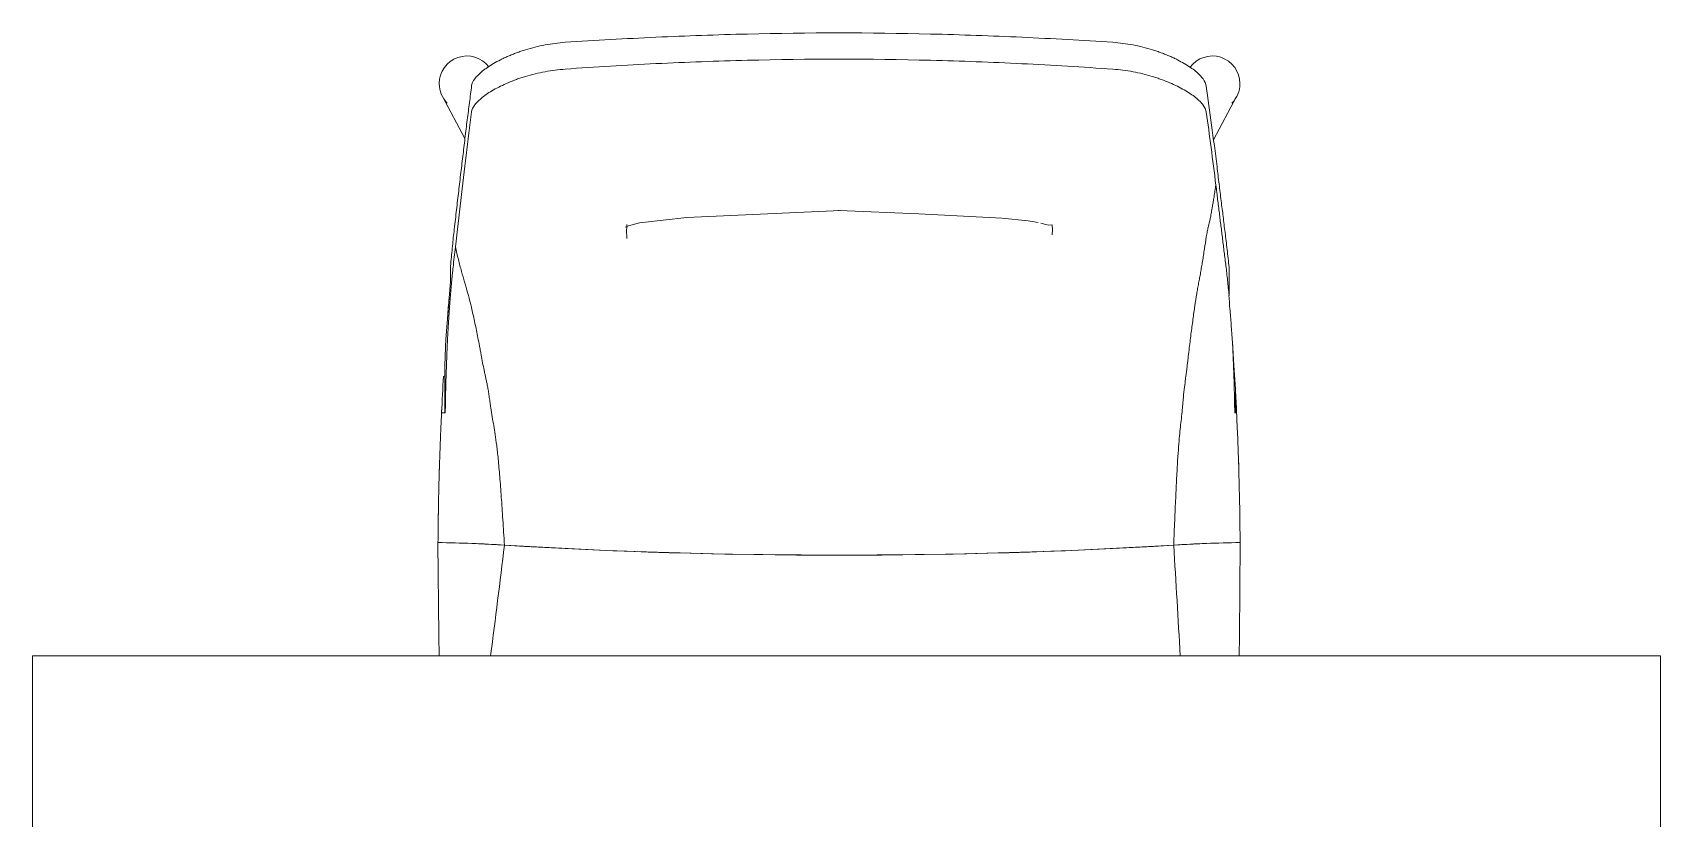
# Model space of a CAD drawing. Header units: millimetres. Extents: x 586.5 to 618.3, y 239.1 to 272.6.
# Drawn here: x 595.176 to 596.176, y 266.83 to 267.314 of the extents above; entities that cross this region are included whole.
import ezdxf

# ---------------------------------------------------------------- set-up
doc = ezdxf.new("R2010")
doc.units = ezdxf.units.MM
doc.header["$LTSCALE"] = 75
doc.layers.add('A Mobiliário LRZ', color=253, linetype='Continuous', lineweight=9)

msp = doc.modelspace()

# ---------------------------------------------------------------- linework, layer by layer
at = {"layer": 'A Mobiliário LRZ'}
for p, q in [((595.4414, 267.2484), (595.4276, 267.2741)), ((595.9154, 267.2741), (595.9013, 267.2476)), ((595.6724, 267.2042), (595.5778, 267.1999)), ((595.6712, 267.2042), (595.6707, 267.2042)), ((595.7202, 267.202), (595.6712, 267.2042)), ((595.7713, 267.1995), (595.7202, 267.202)), ((595.5407, 267.1941), (595.5399, 267.1938)), ((595.5418, 267.1946), (595.5407, 267.1941)), ((595.5408, 267.1935), (595.5407, 267.1922)), ((595.5409, 267.187), (595.5407, 267.1922)), ((595.5409, 267.1953), (595.5408, 267.1935)), ((595.5409, 267.1955), (595.5409, 267.1953)), ((595.5434, 267.1952), (595.5418, 267.1946)), ((595.5486, 267.1965), (595.5434, 267.1952)), ((595.5778, 267.1999), (595.5486, 267.1965)), ((595.7873, 267.1978), (595.7713, 267.1995)), ((595.7935, 267.1967), (595.7873, 267.1978)), ((595.7982, 267.1956), (595.7952, 267.1963)), ((595.8, 267.1951), (595.7982, 267.1956)), ((595.8022, 267.1953), (595.8, 267.1951)), ((595.8023, 267.1922), (595.8022, 267.1953)), ((595.8023, 267.1922), (595.8022, 267.1891)), ((595.431, 267.1427), (595.4325, 267.1605)), ((595.4325, 267.1605), (595.4325, 267.1699)), ((595.9108, 267.1692), (595.9108, 267.1519)), ((595.4297, 267.1248), (595.431, 267.1427)), ((595.9138, 267.1088), (595.9129, 267.1234)), ((595.429, 267.0797), (595.429, 267.1024)), ((595.9147, 267.0943), (595.9138, 267.1088)), ((595.9147, 267.0943), (595.9147, 267.0797)), ((595.4293, 267.0797), (595.427, 267.0797)), ((595.9154, 267.0797), (595.9143, 267.0797)), ((595.4248, 267), (595.4456, 266.9994)), ((595.4248, 267), (595.4253, 266.9427)), ((595.4248, 267), (595.4248, 266.9988)), ((595.4248, 266.9988), (595.4248, 266.9977)), ((595.4456, 266.9994), (595.4657, 266.9984)), ((595.4657, 266.9984), (595.5322, 266.995)), ((595.5322, 266.995), (595.6011, 266.9929)), ((595.6011, 266.9929), (595.6712, 266.9922)), ((595.6712, 266.9922), (595.7414, 266.9929)), ((595.7414, 266.9929), (595.8103, 266.995)), ((595.8103, 266.995), (595.8768, 266.9984)), ((595.8768, 266.9984), (595.8968, 266.9994)), ((595.8969, 266.9994), (595.9176, 267)), ((595.9172, 266.9427), (595.9176, 267)), ((595.9176, 266.9988), (595.9176, 267)), ((595.9176, 266.9977), (595.9176, 266.9988)), ((595.4253, 266.9427), (595.4256, 266.9304)), ((595.4253, 266.9416), (595.4253, 266.9427)), ((595.9169, 266.9304), (595.9172, 266.9427)), ((595.9172, 266.9427), (595.9172, 266.9416)), ((595.1758, 266.9304), (595.1758, 264.7304)), ((596.1758, 266.9304), (595.1758, 266.9304)), ((596.1758, 264.7304), (596.1758, 266.9304))]:
    msp.add_line(p, q, dxfattribs=at)
for centre, radius, start, end in [((595.4426, 267.2821), 0.017, 37.5087, 180), ((595.9005, 267.2821), 0.017, 0, 144.1289), ((595.4426, 267.2821), 0.017, 180, 225), ((595.9005, 267.2821), 0.017, 315, 0), ((595.924, 267.2248), 0.074, 259.653, 259.7774), ((597.4051, 266.9856), 1.9803, 176.6267, 177.2757), ((595.406, 267.1567), 0.059, 292.1782, 292.9531), ((593.9374, 266.9856), 1.9803, 2.7243, 3.1475)]:
    msp.add_arc(centre, radius, start, end, dxfattribs=at)
for centre, major_axis, start_param, end_param in [((595.4106, 266.9785), (0.1434, 0), 1.1764, 1.47105), ((595.6712, 267.0727), (0.5341, 0), 4.31731, 5.10747), ((595.9319, 266.9785), (0.1434, 0), 1.67055, 1.96519)]:
    msp.add_ellipse(centre, major_axis=major_axis, ratio=0.15072, start_param=start_param, end_param=end_param, dxfattribs=at)
for points, knots in [([(595.503, 267.3075), (595.5215, 267.3087), (595.5587, 267.3108), (595.6336, 267.3135), (595.7088, 267.3135), (595.7836, 267.3108), (595.8208, 267.3087), (595.8394, 267.3075)], [-1, -1, -1, -1, -0.83333, -0.66667, -0.33333, -0.16667, 0, 0, 0, 0]), ([(595.4455, 267.2807), (595.4457, 267.2821), (595.447, 267.285), (595.4509, 267.2889), (595.4552, 267.2921), (595.4589, 267.2945), (595.4625, 267.2964), (595.4655, 267.2979), (595.4679, 267.299), (595.4705, 267.3), (595.4731, 267.3011), (595.4758, 267.302), (595.4796, 267.3032), (595.4845, 267.3046), (595.4926, 267.3064), (595.4988, 267.3072), (595.503, 267.3075)], [-1, -1, -1, -1, -0.85714, -0.71429, -0.64286, -0.57143, -0.5, -0.46429, -0.42857, -0.39286, -0.35714, -0.32143, -0.28571, -0.21429, -0.14286, 0, 0, 0, 0]), ([(595.8394, 267.3075), (595.8435, 267.3072), (595.8498, 267.3064), (595.8579, 267.3046), (595.8628, 267.3032), (595.8665, 267.302), (595.8692, 267.3011), (595.8718, 267.3), (595.8744, 267.299), (595.8768, 267.2979), (595.8798, 267.2964), (595.8834, 267.2944), (595.8871, 267.2921), (595.8914, 267.2889), (595.8953, 267.2849), (595.8966, 267.282), (595.8968, 267.2806)], [-1, -1, -1, -1, -0.85714, -0.78571, -0.71429, -0.67857, -0.64286, -0.60714, -0.57143, -0.53571, -0.5, -0.42857, -0.35714, -0.28571, -0.14286, 0, 0, 0, 0]), ([(595.503, 267.291), (595.4989, 267.2907), (595.4926, 267.2899), (595.4845, 267.2882), (595.4796, 267.2868), (595.4758, 267.2857), (595.4722, 267.2844), (595.4679, 267.2827), (595.4632, 267.2805), (595.4589, 267.2783), (595.4551, 267.276), (595.4509, 267.2728), (595.447, 267.269), (595.4457, 267.2661), (595.4455, 267.2647)], [-1, -1, -1, -1, -0.85714, -0.78571, -0.71429, -0.67857, -0.64286, -0.57143, -0.5, -0.42857, -0.35714, -0.28571, -0.14286, 0, 0, 0, 0]), ([(595.8394, 267.291), (595.8208, 267.2923), (595.7836, 267.2946), (595.7088, 267.2974), (595.6336, 267.2974), (595.5587, 267.2946), (595.5215, 267.2924), (595.503, 267.291)], [-1, -1, -1, -1, -0.83333, -0.66667, -0.33333, -0.16667, 0, 0, 0, 0]), ([(595.8968, 267.2646), (595.8966, 267.266), (595.8953, 267.2689), (595.8914, 267.2728), (595.8871, 267.2759), (595.8834, 267.2782), (595.8791, 267.2805), (595.8744, 267.2827), (595.8701, 267.2844), (595.8665, 267.2856), (595.8627, 267.2868), (595.8579, 267.2882), (595.8498, 267.2899), (595.8435, 267.2907), (595.8394, 267.291)], [-1, -1, -1, -1, -0.85714, -0.71429, -0.64286, -0.57143, -0.5, -0.42857, -0.35714, -0.32143, -0.28571, -0.21429, -0.14286, 0, 0, 0, 0]), ([(595.9034, 267.231), (595.9038, 267.2274), (595.9045, 267.2221), (595.9053, 267.2152), (595.9059, 267.2101), (595.9066, 267.2052), (595.9072, 267.2004), (595.9077, 267.1956), (595.9084, 267.1906), (595.909, 267.1854), (595.9098, 267.1784), (595.9104, 267.1729), (595.9108, 267.1692)], [-1, -1, -1, -1, -0.83333, -0.75, -0.66667, -0.58333, -0.5, -0.41667, -0.33333, -0.25, -0.16667, 0, 0, 0, 0]), ([(595.9027, 267.2197), (595.9025, 267.2186), (595.9021, 267.2162), (595.9014, 267.2114), (595.9006, 267.2066), (595.8998, 267.2021), (595.899, 267.1982), (595.8982, 267.1949), (595.8974, 267.1912), (595.8966, 267.1869), (595.8959, 267.1818), (595.8951, 267.1767), (595.8945, 267.1729), (595.8939, 267.1694), (595.8933, 267.1659), (595.8927, 267.1626), (595.8921, 267.1595), (595.8915, 267.1563), (595.8907, 267.1518), (595.89, 267.1468), (595.8892, 267.1415), (595.8886, 267.1371), (595.888, 267.1326), (595.8874, 267.1282), (595.8868, 267.1234), (595.8862, 267.1184), (595.8857, 267.1138), (595.8853, 267.1106), (595.885, 267.1083), (595.8848, 267.106), (595.8845, 267.1041), (595.8842, 267.102), (595.8838, 267.0988), (595.8832, 267.0942), (595.8827, 267.0889), (595.8823, 267.0847), (595.882, 267.0808), (595.8815, 267.0763), (595.8809, 267.0711), (595.8803, 267.0657), (595.8798, 267.0592), (595.8792, 267.0508), (595.8786, 267.0398), (595.878, 267.0275), (595.8774, 267.0138), (595.877, 267.0037), (595.8768, 266.9984)], [-1, -1, -1, -1, -0.97727, -0.95455, -0.90909, -0.88636, -0.86364, -0.81818, -0.79545, -0.77273, -0.72727, -0.70455, -0.68182, -0.65909, -0.63636, -0.61364, -0.59091, -0.56818, -0.54545, -0.5, -0.47727, -0.45455, -0.43182, -0.40909, -0.38636, -0.36364, -0.34091, -0.32955, -0.31818, -0.30682, -0.29545, -0.28409, -0.27273, -0.25, -0.22727, -0.21591, -0.20455, -0.18182, -0.15909, -0.13636, -0.11364, -0.09091, -0.06818, -0.04545, -0.02273, 0, 0, 0, 0]), ([(595.9108, 267.1519), (595.9105, 267.1551), (595.91, 267.1597), (595.9094, 267.1657), (595.9089, 267.1701), (595.9083, 267.1743), (595.9078, 267.1785), (595.9073, 267.1826), (595.9068, 267.1867), (595.9063, 267.1907), (595.9058, 267.1946), (595.9053, 267.1985), (595.9049, 267.2025), (595.9043, 267.2067), (595.9036, 267.2124), (595.9031, 267.2167), (595.9027, 267.2197)], [-1, -1, -1, -1, -0.875, -0.8125, -0.75, -0.6875, -0.625, -0.5625, -0.5, -0.4375, -0.375, -0.3125, -0.25, -0.1875, -0.125, 0, 0, 0, 0]), ([(595.4355, 267.1817), (595.4353, 267.1795), (595.4348, 267.1754), (595.4342, 267.1702), (595.4338, 267.1661), (595.4335, 267.1632), (595.4332, 267.1602), (595.4329, 267.1571), (595.4327, 267.1539), (595.4324, 267.1507), (595.4321, 267.1473), (595.4318, 267.1436), (595.4316, 267.1395), (595.4313, 267.1353), (595.431, 267.1308), (595.4308, 267.1268), (595.4306, 267.1235), (595.4305, 267.1201), (595.4303, 267.1157), (595.4301, 267.1101), (595.4299, 267.1044), (595.4297, 267.0985), (595.4295, 267.0904), (595.4294, 267.0841), (595.4293, 267.0797)], [-1, -1, -1, -1, -0.91667, -0.83333, -0.79167, -0.75, -0.70833, -0.66667, -0.625, -0.58333, -0.54167, -0.5, -0.45833, -0.41667, -0.375, -0.33333, -0.3125, -0.29167, -0.25, -0.20833, -0.16667, -0.125, -0.08333, 0, 0, 0, 0]), ([(595.4657, 266.9984), (595.4653, 267.0039), (595.4647, 267.0142), (595.4637, 267.0282), (595.463, 267.0386), (595.4623, 267.0462), (595.4617, 267.0531), (595.4609, 267.0601), (595.46, 267.0665), (595.4591, 267.0719), (595.4581, 267.0772), (595.4574, 267.0819), (595.4568, 267.0859), (595.4564, 267.0892), (595.4559, 267.0924), (595.4554, 267.0954), (595.4549, 267.0982), (595.4543, 267.1007), (595.4539, 267.1029), (595.4532, 267.1055), (595.4525, 267.1093), (595.4517, 267.1134), (595.4511, 267.117), (595.4504, 267.1206), (595.4496, 267.1247), (595.4487, 267.1293), (595.4478, 267.1338), (595.4468, 267.1383), (595.4459, 267.1425), (595.4446, 267.1478), (595.443, 267.1538), (595.4412, 267.1599), (595.4396, 267.1655), (595.4383, 267.1702), (595.4374, 267.1739), (595.4364, 267.1778), (595.4358, 267.1804), (595.4355, 267.1817)], [0, 0, 0, 0, 0.03125, 0.0625, 0.09375, 0.10938, 0.125, 0.15625, 0.1875, 0.21875, 0.25, 0.28125, 0.29688, 0.3125, 0.32812, 0.34375, 0.35938, 0.375, 0.39062, 0.40625, 0.4375, 0.46875, 0.48438, 0.5, 0.53125, 0.5625, 0.59375, 0.625, 0.65625, 0.6875, 0.75, 0.8125, 0.875, 0.90625, 0.9375, 0.96875, 1, 1, 1, 1]), ([(595.427, 267.0797), (595.4269, 267.0762), (595.4267, 267.0716), (595.4264, 267.0659), (595.4263, 267.0621), (595.4261, 267.0572), (595.4259, 267.0522), (595.4258, 267.0481), (595.4256, 267.0439), (595.4255, 267.0385), (595.4253, 267.0314), (595.4252, 267.0241), (595.425, 267.0161), (595.4249, 267.008), (595.4249, 267.0027), (595.4248, 267)], [-1, -1, -1, -1, -0.85, -0.8125, -0.775, -0.7, -0.625, -0.5875, -0.55, -0.475, -0.4, -0.3, -0.2, -0.1, 0, 0, 0, 0]), ([(595.9176, 267), (595.9176, 267.0026), (595.9175, 267.008), (595.9174, 267.0161), (595.9173, 267.0241), (595.9171, 267.0321), (595.9169, 267.0407), (595.9167, 267.0478), (595.9165, 267.0532), (595.9164, 267.0572), (595.9162, 267.0611), (595.9161, 267.065), (595.9159, 267.0688), (595.9157, 267.0737), (595.9155, 267.0773), (595.9154, 267.0797)], [-1, -1, -1, -1, -0.9, -0.8, -0.7, -0.6, -0.5, -0.4, -0.35, -0.3, -0.25, -0.2, -0.15, -0.1, 0, 0, 0, 0]), ([(595.4253, 267.0321), (595.4254, 267.0329), (595.4254, 267.0355), (595.4255, 267.0399), (595.4257, 267.0448), (595.4258, 267.0479), (595.4258, 267.0492)], [-0.673207, -0.673207, -0.673207, -0.673207, -0.65, -0.6, -0.55, -0.516706, -0.516706, -0.516706, -0.516706])]:
    msp.add_open_spline(points, degree=3, knots=knots, dxfattribs=at)
for points in [[(595.4347, 267.1912), (595.4352, 267.1952), (595.436, 267.2031), (595.4374, 267.2147), (595.4387, 267.226), (595.4401, 267.2372), (595.4414, 267.2486), (595.4428, 267.2599), (595.4442, 267.2705), (595.4451, 267.2774), (595.4455, 267.2807)], [(595.8968, 267.2806), (595.8979, 267.2728), (595.9001, 267.2568), (595.9023, 267.2398), (595.9034, 267.231)], [(595.4455, 267.2647), (595.4444, 267.2561), (595.4421, 267.2383), (595.4388, 267.2105), (595.4366, 267.1914), (595.4355, 267.1817)], [(595.9027, 267.2197), (595.9017, 267.2276), (595.8998, 267.243), (595.8978, 267.2576), (595.8968, 267.2646)], [(595.4325, 267.1699), (595.4329, 267.1737), (595.4336, 267.1811), (595.4343, 267.1879), (595.4347, 267.1912)], [(595.4307, 267.1383), (595.431, 267.1426), (595.4313, 267.1466), (595.4317, 267.1503)], [(595.9129, 267.1234), (595.9126, 267.1271), (595.9121, 267.1342), (595.9113, 267.1438), (595.9109, 267.1494), (595.9107, 267.152)], [(595.429, 267.1024), (595.429, 267.1062), (595.4292, 267.1136), (595.4295, 267.1211), (595.4297, 267.1248)], [(595.9143, 267.0797), (595.9142, 267.0853), (595.914, 267.0961), (595.9135, 267.1106), (595.9131, 267.1193), (595.9129, 267.1234)], [(595.9138, 267.1096), (595.9138, 267.1094), (595.9138, 267.1091), (595.9138, 267.1089)], [(595.427, 267.0797), (595.4271, 267.0803), (595.4271, 267.0809), (595.4271, 267.0815)], [(595.916, 267.0671), (595.916, 267.0664), (595.916, 267.0657), (595.9161, 267.065)], [(595.9167, 267.0491), (595.9167, 267.0473), (595.9168, 267.0455), (595.9168, 267.0437)], [(595.9174, 267.0206), (595.9174, 267.0191), (595.9174, 267.0175), (595.9174, 267.016)], [(595.425, 267.0161), (595.425, 267.017), (595.4251, 267.0179), (595.4251, 267.0188)], [(595.4572, 266.9304), (595.4601, 266.953), (595.4629, 266.9757), (595.4657, 266.9984)], [(595.8808, 266.9304), (595.8795, 266.953), (595.8782, 266.9757), (595.8768, 266.9984)]]:
    msp.add_open_spline(points, degree=3, dxfattribs=at)

doc.saveas('drawing.dxf')
